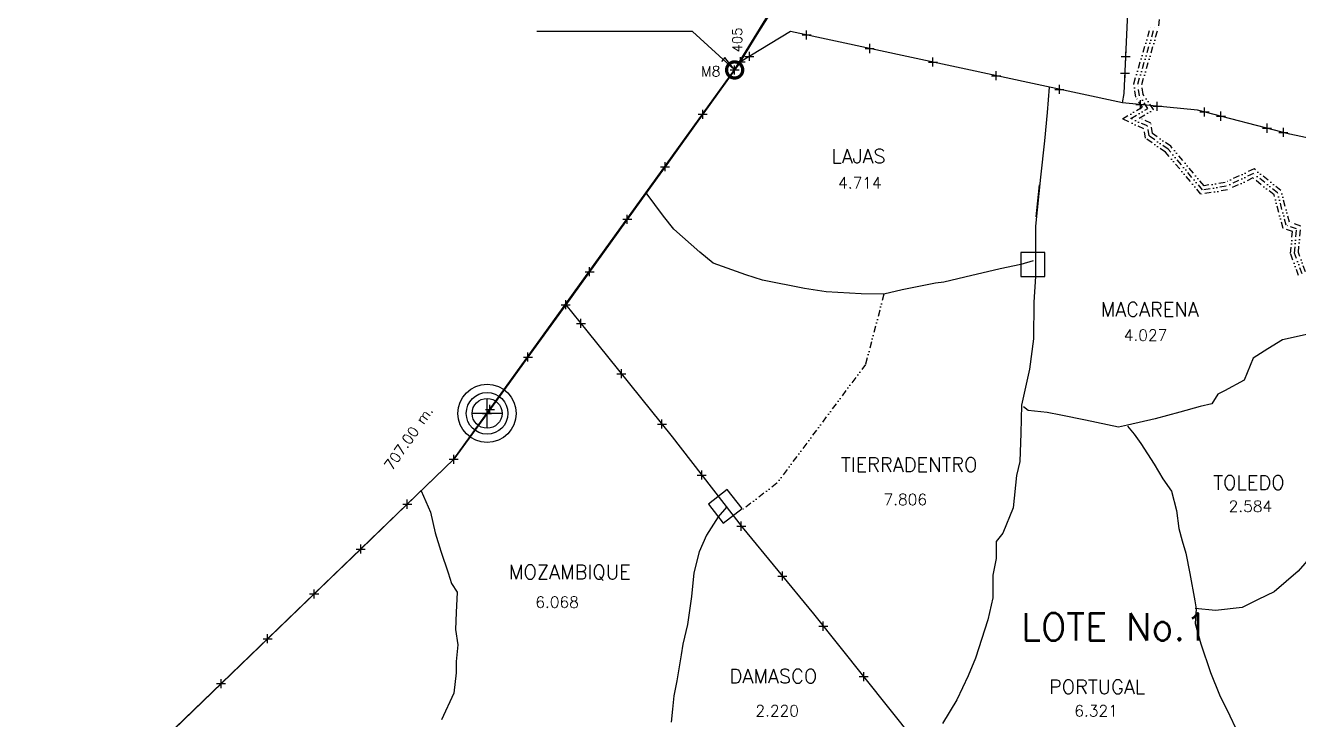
# Model space of a CAD drawing. Extents: x 14987 to 27544, y 5584 to 8136.
# Drawn here: x 25645 to 26630, y 6561 to 7097 of the extents above; entities that cross this region are included whole.
import ezdxf
from ezdxf.enums import TextEntityAlignment as Align

# ---------------------------------------------------------------- set-up
doc = ezdxf.new("R2010")
doc.units = 0
doc.header["$LTSCALE"] = 10
doc.header["$MEASUREMENT"] = 0
doc.header["$PDMODE"] = 2
doc.header["$PDSIZE"] = 3.5
doc.linetypes.add('DIVIDE', pattern=[1.25, 0.5, -0.25, 0, -0.25, 0, -0.25])
for name, color, linetype in [('AREA', 2, 'CONTINUOUS'), ('CANO', 5, 'DIVIDE'), ('CERCO', 2, 'CONTINUOUS'), ('DIV-', 5, 'CONTINUOUS'), ('HOJA', 8, 'CONTINUOUS'), ('LIMITE', 6, 'CONTINUOUS'), ('MOJON', 2, 'CONTINUOUS'), ('MURO', 3, 'CONTINUOUS'), ('PL', 3, 'CONTINUOUS'), ('PUA', 1, 'CONTINUOUS'), ('R', 1, 'CONTINUOUS'), ('r-100', 6, 'CONTINUOUS'), ('R-100B', 6, 'CONTINUOUS'), ('R120', 5, 'CONTINUOUS'), ('R60', 2, 'CONTINUOUS')]:
    doc.layers.add(name, color=color, linetype=linetype)
doc.styles.add('SIMPLEX', font='simplex', dxfattribs={"height": 8})

msp = doc.modelspace()

# ---------------------------------------------------------------- linework, layer by layer
at = {"layer": 'AREA'}
for p in [(26198.733, 7069.395), (26063.548, 6881.505), (25976.878, 6761.996)]:
    msp.add_point(p, dxfattribs=at)
at = {"layer": 'CANO'}
for points in [[(26635.875, 6906.839), (26630.382, 6921.829), (26632.147, 6942.376), (26623.415, 6945.266), (26616.861, 6969.845), (26596.054, 6986.526), (26573.694, 6976.138), (26557.359, 6973.52), (26531.619, 7004.028), (26517.546, 7013.794), (26516.261, 7021.8), (26507.169, 7025.894), (26518.178, 7032.376), (26510.302, 7044.162), (26509.134, 7051.916), (26522.443, 7097.087), (26525.163, 7121.635)], [(26630.496, 6904.08), (26624.29, 6921.015), (26625.763, 6938.169), (26618.453, 6940.588), (26611.571, 6966.396), (26595.206, 6979.516), (26575.466, 6970.345), (26554.96, 6967.059), (26527.545, 6999.551), (26512.026, 7010.321), (26510.849, 7017.657), (26494.136, 7025.182), (26509.66, 7034.323), (26504.568, 7041.943), (26503.003, 7052.337), (26516.538, 7098.274)], [(26633.186, 6905.46), (26627.336, 6921.422), (26628.955, 6940.273), (26620.934, 6942.927), (26614.216, 6968.121), (26595.63, 6983.021), (26574.58, 6973.242), (26556.16, 6970.29), (26529.582, 7001.79), (26514.786, 7012.058), (26513.555, 7019.729), (26500.653, 7025.538), (26513.919, 7033.35), (26507.435, 7043.053), (26506.069, 7052.127), (26519.491, 7097.681)]]:
    msp.add_lwpolyline(points, dxfattribs=at)
at = {"layer": 'CANO', "color": 12, "true_color": 0xd01114}
msp.add_lwpolyline([(26309.708, 6889.57), (26295.501, 6835.43), (26226.9, 6743.55), (26200.57, 6723.131)], dxfattribs=at)
at = {"layer": 'CERCO'}
for points in [[(26494.266, 7037.54), (26237.296, 7092.902), (26198.733, 7069.395), (26594.089, 7718.312)], [(26843.059, 7234.831), (26843.948, 7230.314), (26834.196, 7227.84), (26852.491, 7083.143), (26871.683, 6966.017), (26794.792, 6977.038), (26623.634, 7013.507), (26552.403, 7031.978), (26494.266, 7037.54), (26495.49, 7044.854), (26499.368, 7130.472), (26490.889, 7205.018), (26487.342, 7217.816), (26529.041, 7219.127), (26527.046, 7277.618)], [(26198.733, 7069.395), (26063.548, 6881.505), (26079.895, 6861.366), (26145.737, 6779.43), (26200.034, 6709.418), (26255.157, 6642.502), (26333.648, 6544.415), (26323.565, 6495.372)], [(26063.548, 6881.505), (25976.878, 6761.996)], [(25645.484, 6433.905), (25739.912, 6533.719), (25976.878, 6761.996)]]:
    msp.add_lwpolyline(points, dxfattribs=at)
at = {"layer": 'DIV-'}
for p, q in [((26427.552, 6949.377), (26430.14, 6974.189)), ((26132.44, 6958.919), (26125.729, 6967.928)), ((26139.15, 6949.91), (26132.44, 6958.919)), ((26147.17, 6940.032), (26139.15, 6949.91)), ((26167.22, 6922.277), (26147.17, 6940.032)), ((26177.646, 6913.599), (26167.22, 6922.277)), ((26425.245, 6915.536), (26415.666, 6912.653)), ((26202.892, 6904.693), (26177.646, 6913.599)), ((26215.841, 6900.592), (26202.892, 6904.693)), ((26399.652, 6909.263), (26372.336, 6902.794)), ((26415.666, 6912.653), (26399.652, 6909.263)), ((26248.167, 6894.011), (26215.841, 6900.592)), ((26349.54, 6898.114), (26323.876, 6893.041)), ((26356.007, 6899.015), (26349.54, 6898.114)), ((26372.336, 6902.794), (26356.007, 6899.015)), ((26264.93, 6891.439), (26248.167, 6894.011)), ((26292.064, 6889.837), (26264.93, 6891.439)), ((26309.708, 6889.57), (26292.064, 6889.837)), ((26323.876, 6893.041), (26309.708, 6889.57))]:
    msp.add_line(p, q, dxfattribs=at)
for points in [[(26437.648, 7049.737), (26435.909, 7030.161), (26433.963, 7008.363), (26430.761, 6980.142), (26426.82, 6942.354), (26426.82, 6921.939), (26426.82, 6903.367), (26425.59, 6883.596), (26425.381, 6855.213), (26422.266, 6831.785), (26416.057, 6803.84), (26415.721, 6782.11), (26414.848, 6760.322), (26412.231, 6749.428), (26409.613, 6724.591), (26401.759, 6704.982), (26396.524, 6698.445), (26396.524, 6685.373), (26393.906, 6672.3), (26393.906, 6654.87), (26390.088, 6637.985), (26380.598, 6608.245), (26374.926, 6594.519), (26365.972, 6576.018), (26354.908, 6557.78)], [(26640.204, 6859.172), (26618.081, 6854.424), (26606.699, 6847.319), (26595.318, 6840.215), (26588.489, 6823.164), (26573.124, 6815.065), (26568.002, 6812.365), (26563.449, 6804.977), (26554.344, 6802.703), (26538.515, 6798.434), (26519.506, 6793.291), (26498.086, 6788.304), (26491.176, 6786.789), (26465.567, 6792.331), (26446.503, 6796.167), (26435.975, 6798.156), (26421.179, 6799.861), (26417.764, 6802.514)], [(26498.086, 6787.547), (26503.222, 6781.323), (26508.357, 6774.342), (26518.796, 6758.356), (26525.524, 6746.772), (26532.251, 6737.274), (26535.986, 6722.398), (26537.883, 6708.509), (26540.515, 6698.943), (26543.146, 6689.378), (26546.303, 6673.611), (26550.197, 6652.483), (26551.355, 6646.282), (26550.461, 6635.107), (26554.797, 6619.229), (26562.428, 6597.055), (26569.249, 6579.896), (26577.281, 6563.657), (26581.576, 6554.275)], [(26708.92, 6750.075), (26676.026, 6738.044), (26663.126, 6723.442), (26656.812, 6711.35), (26650.498, 6699.259), (26640.394, 6687.381), (26630.29, 6675.503), (26611.556, 6659.631), (26599.243, 6653.482), (26586.929, 6647.333), (26566.09, 6645.02), (26550.553, 6646.589)], [(25951.595, 6737.64), (25958.75, 6721.097), (25962.51, 6705.139), (25966.896, 6691.058), (25972.535, 6674.162), (25975.042, 6666.026), (25979.428, 6659.142), (25978.801, 6643.497), (25978.175, 6630.356), (25980.054, 6618.465), (25978.801, 6605.726), (25978.801, 6596.875), (25976.921, 6581.074), (25967.366, 6560.579)], [(26187.865, 6725.109), (26181.478, 6717.406), (26172.33, 6703.285), (26166.61, 6690.54), (26162.649, 6674.279), (26160.889, 6655.821), (26157.809, 6634.286), (26154.093, 6618.992), (26152.915, 6610.76), (26149.383, 6590.767), (26147.028, 6579.007), (26146.086, 6568.893), (26145.144, 6558.779)]]:
    msp.add_lwpolyline(points, dxfattribs=at)
for points in [[(26415.666, 6903.367), (26434.262, 6903.367), (26434.262, 6921.939), (26415.666, 6921.939)], [(26185.203, 6712.603), (26199.897, 6723.999), (26188.516, 6738.675), (26173.821, 6727.279)]]:
    msp.add_lwpolyline(points, close=True, dxfattribs=at)
at = {"layer": 'HOJA'}
msp.add_lwpolyline([(25737.793, 6531.478), (25976.878, 6761.996), (26194.177, 7063.063), (26301.346, 7237.819)], dxfattribs=at)
msp.add_lwpolyline([(25737.793, 6531.478), (25976.878, 6761.996), (26194.177, 7063.063), (26301.346, 7237.819)], dxfattribs=at)
at = {"layer": 'LIMITE'}
msp.add_lwpolyline([(25645.484, 6433.905), (25657.167, 6446.255), (25691.141, 6482.167), (25725.503, 6518.488), (25736.673, 6530.295), (25760.822, 6553.862), (25796.831, 6588.551), (25832.84, 6623.24), (25868.85, 6657.929), (25904.859, 6692.618), (25940.868, 6727.307), (25976.878, 6761.996), (26002.65, 6797.532), (26034.194, 6841.028), (26063.548, 6881.505), (26081.926, 6907.048), (26111.128, 6947.635), (26140.33, 6988.222), (26169.531, 7028.808), (26194.177, 7063.063), (26220.57, 7105.237)], dxfattribs=at)
at = {"layer": 'MOJON', "const_width": 2.5}
msp.add_lwpolyline([(26194.177, 7056.813, 1), (26194.177, 7069.313, 1)], format="xyb", close=True, dxfattribs=at)
at = {"layer": 'MOJON'}
msp.add_point((26194.177, 7063.063), dxfattribs=at)
at = {"layer": 'MURO'}
msp.add_lwpolyline([(26275.901, 7196.054), (26246.585, 7147.937), (26220.57, 7105.237), (26194.177, 7063.063), (26169.531, 7028.808), (26140.33, 6988.222), (26111.128, 6947.635), (26081.926, 6907.048), (26063.548, 6881.505), (26034.194, 6841.028), (26002.65, 6797.532), (25976.878, 6761.996), (25940.868, 6727.307), (25904.859, 6692.618), (25868.85, 6657.929), (25832.84, 6623.24), (25796.831, 6588.551), (25760.822, 6553.862), (25736.673, 6530.295), (25725.503, 6518.488), (25691.141, 6482.167), (25656.779, 6445.845), (25645.484, 6433.905)], dxfattribs=at)
msp.add_circle((26002.651, 6797.534), 22.528, dxfattribs=at)
at = {"layer": 'PL'}
for p, q in [((26002.65, 6785.97), (26002.65, 6809.095)), ((26014.212, 6797.532), (25991.087, 6797.532))]:
    msp.add_line(p, q, dxfattribs=at)
msp.add_lwpolyline([(26220.57, 7105.237), (26194.177, 7063.063), (26169.531, 7028.808), (26140.33, 6988.222), (26111.128, 6947.635), (26081.926, 6907.048), (26063.548, 6881.505), (26034.194, 6841.028), (26004.84, 6800.552), (25976.878, 6761.996), (25940.868, 6727.307), (25904.859, 6692.618), (25868.85, 6657.929), (25832.84, 6623.24), (25796.831, 6588.551), (25760.822, 6553.862)], dxfattribs=at)
for radius in [16.135, 11.562]:
    msp.add_circle((26002.65, 6797.532), radius, dxfattribs=at)
msp.add_point((26002.65, 6797.532), dxfattribs=at)
at = {"layer": 'PUA'}
for p in [(26249.873, 7090.192), (26298.752, 7079.661), (26205.588, 7073.574), (26347.63, 7069.131), (26496.789, 7073.541), (26496.197, 7060.463), (26396.509, 7058.601), (26445.387, 7048.07), (26508.071, 7036.219), (26521.102, 7034.972), (26557.693, 7030.606), (26169.531, 7028.808), (26570.365, 7027.32), (26606.092, 7018.055), (26618.764, 7014.769), (26140.33, 6988.222), (26111.128, 6947.635), (26081.926, 6907.048), (26075.227, 6867.116), (26034.194, 6841.028), (26106.575, 6828.164), (26004.84, 6800.552), (26137.895, 6789.189), (26168.706, 6749.812), (25940.868, 6727.307), (26199.348, 6710.302), (25904.859, 6692.618), (26231.113, 6671.689), (25868.85, 6657.929), (26262.77, 6632.988), (25832.84, 6623.24), (25796.831, 6588.551), (26294.01, 6593.949)]:
    msp.add_point(p, dxfattribs=at)
at = {"layer": 'R'}
for p, q in [((26161.612, 7092.672), (26041.139, 7092.672)), ((26194.177, 7063.063), (26161.612, 7092.672)), ((26186.571, 7072.596), (26184.01, 7069.572)), ((26194.177, 7063.063), (26186.571, 7072.596))]:
    msp.add_line(p, q, dxfattribs=at)
for points in [[(26002.65, 6797.532), (26034.194, 6841.028), (26063.548, 6881.505)], [(26002.65, 6797.532), (25976.878, 6761.996), (25940.868, 6727.307), (25904.859, 6692.618), (25868.85, 6657.929), (25832.84, 6623.24), (25796.831, 6588.551), (25760.822, 6553.862)]]:
    msp.add_lwpolyline(points, dxfattribs=at)

# ---------------------------------------------------------------- texts
at = {"layer": 'AREA', "style": 'SIMPLEX'}
msp.add_text('405', height=7.5, rotation=90, dxfattribs=at).set_placement((26199.919, 7076.515))
at = {"layer": 'r-100', "style": 'SIMPLEX'}
for s, p in [('LAJAS', (26289.988, 6990.925)), ('MACARENA', (26515.257, 6872.398)), ('TIERRADENTRO', (26329.235, 6752.359)), ('TOLEDO', (26592.118, 6738.5)), ('MOZAMBIQUE', (26066.601, 6669.368)), ('DAMASCO', (26224.178, 6588.85)), ('PORTUGAL', (26474.579, 6580.595))]:
    msp.add_text(s, height=11, dxfattribs=at).set_placement(p, align=Align.CENTER)
at = {"layer": 'R-100B', "style": 'SIMPLEX'}
for s, p in [('4.714', (26291.09, 6971.388)), ('4.027', (26512.054, 6853.585)), ('7.806', (26326.201, 6726.511)), ('2.584', (26593.223, 6721.279)), ('6.068', (26056.806, 6647.206)), ('2.220', (26227.071, 6563.159)), ('6.321', (26473.788, 6563.159))]:
    msp.add_text(s, height=8.7262, dxfattribs=at).set_placement(p, align=Align.CENTER)
at = {"layer": 'R120', "style": 'SIMPLEX'}
msp.add_text('LOTE No.1', height=21, dxfattribs=at).set_placement((26488.246, 6621.947), align=Align.CENTER)
at = {"layer": 'R60', "style": 'SIMPLEX'}
msp.add_text('M8', height=8, dxfattribs=at).set_placement((26175.679, 7058.01), align=Align.CENTER)
msp.add_text('707.00 m.', height=8, rotation=55.41691, dxfattribs=at).set_placement((25945.195, 6776.197), align=Align.CENTER)

doc.saveas('drawing.dxf')
